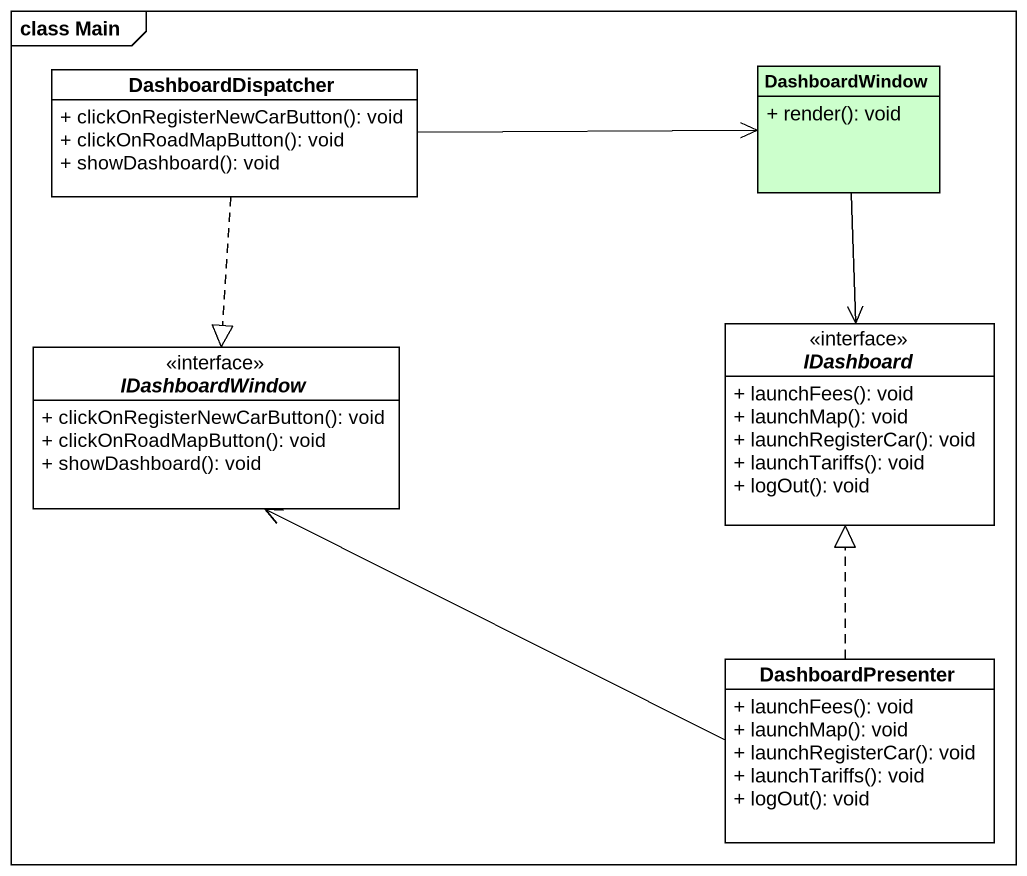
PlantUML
@startuml
mainframe class Main
hide circle
hide empty members
skinparam classAttributeIconSize 0
class DashboardDispatcher {
  + clickOnRegisterNewCarButton(): void
  + clickOnRoadMapButton(): void
  + showDashboard(): void
}
class DashboardWindow #CCFFCC {
  + render(): void
}
interface IDashboardWindow {
  + clickOnRegisterNewCarButton(): void
  + clickOnRoadMapButton(): void
  + showDashboard(): void
}
interface IDashboard {
  + launchFees(): void
  + launchMap(): void
  + launchRegisterCar(): void
  + launchTariffs(): void
  + logOut(): void
}
class DashboardPresenter {
  + launchFees(): void
  + launchMap(): void
  + launchRegisterCar(): void
  + launchTariffs(): void
  + logOut(): void
}
DashboardDispatcher -right-> DashboardWindow
DashboardDispatcher ..|> IDashboardWindow
DashboardWindow --> IDashboard
DashboardPresenter -left-> IDashboardWindow
DashboardPresenter .up.|> IDashboard
@enduml
